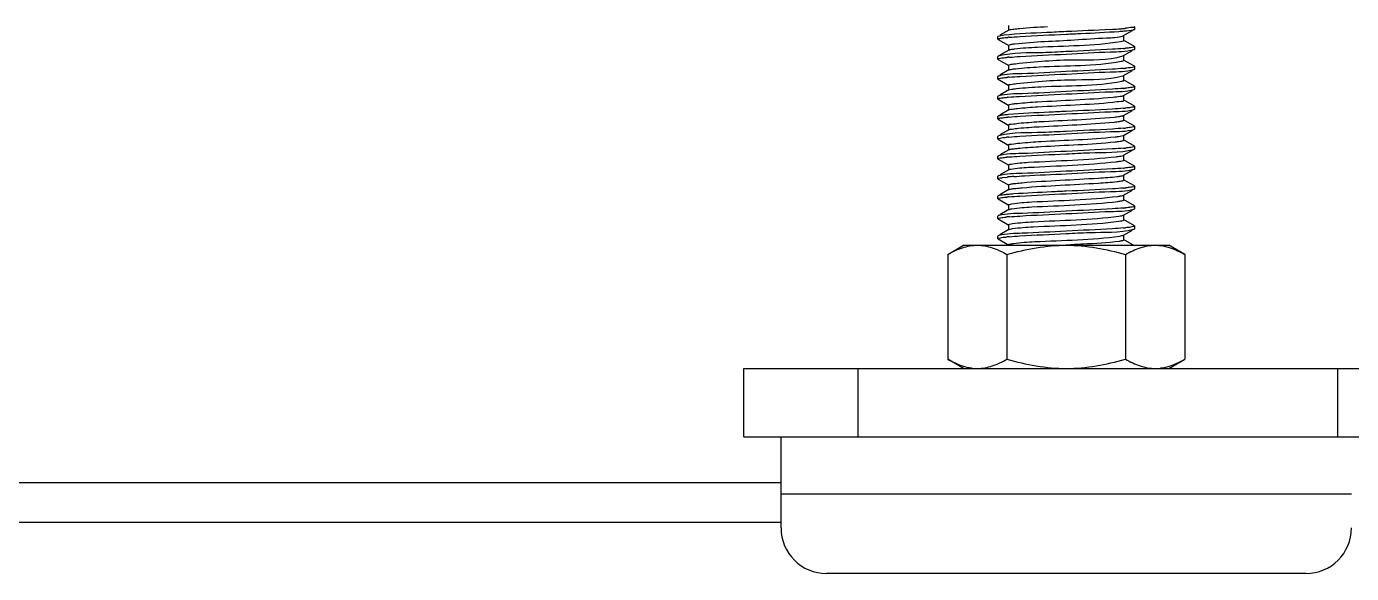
# Model space of a CAD drawing. Extents: x 1247970 to 1725648, y 860327 to 1277876.
# Drawn here: x 1322057 to 1322648, y 1200906 to 1201150 of the extents above; entities that cross this region are included whole.
import ezdxf

# ---------------------------------------------------------------- set-up
doc = ezdxf.new("R2010")
doc.units = 0
doc.header["$LTSCALE"] = 1000
doc.header["$MEASUREMENT"] = 0
doc.layers.get('0').update_dxf_attribs({"color": 254})
doc.layers.add('TK', color=4, linetype='Continuous')

# ---------------------------------------------------------------- blocks, each defined once
blk = doc.blocks.new('A$C7BF01818')
at = {"linetype": 'Continuous'}
for p, q in [((1826.39, 7655.95), (1826.3, 7655.83)), ((1826.3, 7654.72), (1826.3, 7655.84)), ((1829.03, 7656.44), (1826.39, 7655.95)), ((1831.25, 7658.76), (1827.26, 7656.45)), ((1831.13, 7660.87), (1831.13, 7658.63)), ((1831.25, 7658.76), (1831.4, 7658.83)), ((1882.18, 7656.18), (1882.42, 7656.28)), ((1882.42, 7656.28), (1886.34, 7658.53)), ((1882.54, 7654.17), (1882.54, 7656.41)), ((1887.28, 7659.06), (1887.38, 7659.18)), ((1887.38, 7659.18), (1887.38, 7660.29)), ((1826.4, 7654.61), (1826.3, 7654.72)), ((1826.4, 7654.61), (1831.25, 7651.82)), ((1831.25, 7649.85), (1827.26, 7647.54)), ((1831.13, 7651.96), (1831.13, 7649.72)), ((1882.42, 7647.37), (1886.34, 7649.62)), ((1887.28, 7651.49), (1882.43, 7654.31)), ((1887.28, 7651.49), (1887.38, 7651.38)), ((1887.28, 7650.15), (1887.38, 7650.27)), ((1887.38, 7650.27), (1887.38, 7651.38)), ((1826.39, 7647.04), (1826.3, 7646.93)), ((1826.3, 7645.82), (1826.3, 7646.93)), ((1826.4, 7645.7), (1826.3, 7645.82)), ((1826.4, 7645.7), (1831.25, 7642.91)), ((1882.12, 7647.25), (1882.42, 7647.37)), ((1887.28, 7642.59), (1882.43, 7645.4)), ((1882.54, 7645.27), (1882.54, 7647.5)), ((1826.39, 7638.13), (1826.3, 7638.02)), ((1826.3, 7636.91), (1826.3, 7638.02)), ((1826.72, 7638.25), (1826.39, 7638.13)), ((1831.25, 7640.95), (1827.26, 7638.63)), ((1831.13, 7643.05), (1831.13, 7640.81)), ((1882.42, 7638.46), (1886.34, 7640.71)), ((1882.54, 7636.36), (1882.54, 7638.6)), ((1887.28, 7642.59), (1887.38, 7642.47)), ((1887.28, 7641.25), (1887.38, 7641.36)), ((1887.38, 7641.36), (1887.38, 7642.47)), ((1826.4, 7636.79), (1826.3, 7636.91)), ((1826.4, 7636.79), (1831.25, 7634.01)), ((1831.25, 7632.04), (1827.26, 7629.72)), ((1831.13, 7634.14), (1831.13, 7631.9)), ((1882.42, 7629.55), (1886.34, 7631.8)), ((1887.28, 7633.68), (1882.43, 7636.49)), ((1887.28, 7633.68), (1887.38, 7633.57)), ((1887.28, 7632.34), (1887.38, 7632.45)), ((1887.38, 7632.45), (1887.38, 7633.57)), ((1826.39, 7629.22), (1826.3, 7629.11)), ((1826.3, 7628), (1826.3, 7629.11)), ((1826.33, 7627.93), (1826.3, 7628)), ((1826.4, 7627.88), (1826.33, 7627.93)), ((1826.4, 7627.88), (1831.25, 7625.1)), ((1887.28, 7624.77), (1882.43, 7627.58)), ((1882.54, 7627.45), (1882.54, 7629.69)), ((1826.39, 7620.32), (1826.3, 7620.2)), ((1826.3, 7619.09), (1826.3, 7620.2)), ((1831.25, 7623.13), (1827.26, 7620.82)), ((1831.13, 7625.23), (1831.13, 7622.99)), ((1831.25, 7623.13), (1831.51, 7623.24)), ((1882.42, 7620.64), (1886.34, 7622.89)), ((1882.54, 7618.54), (1882.54, 7620.78)), ((1887.28, 7624.77), (1887.38, 7624.66)), ((1887.28, 7623.43), (1887.38, 7623.55)), ((1887.38, 7623.55), (1887.38, 7624.66)), ((1826.4, 7618.98), (1826.3, 7619.09)), ((1826.4, 7618.98), (1831.25, 7616.19)), ((1831.25, 7614.22), (1827.26, 7611.91)), ((1831.13, 7616.33), (1831.13, 7614.09)), ((1882.42, 7611.74), (1886.34, 7613.99)), ((1887.28, 7615.86), (1882.43, 7618.68)), ((1886.99, 7614.41), (1887.28, 7614.52)), ((1887.28, 7615.86), (1887.38, 7615.75)), ((1887.28, 7614.52), (1887.38, 7614.64)), ((1887.38, 7614.64), (1887.38, 7615.75)), ((1826.39, 7611.41), (1826.3, 7611.3)), ((1826.3, 7610.18), (1826.3, 7611.29)), ((1826.4, 7610.07), (1826.3, 7610.18)), ((1826.4, 7610.07), (1831.25, 7607.28)), ((1882.18, 7611.63), (1882.42, 7611.74)), ((1887.28, 7606.95), (1882.43, 7609.77)), ((1882.54, 7609.63), (1882.54, 7611.87)), ((1826.39, 7602.5), (1826.3, 7602.39)), ((1826.3, 7601.28), (1826.3, 7602.39)), ((1826.68, 7602.61), (1826.39, 7602.5)), ((1831.25, 7605.31), (1827.26, 7603)), ((1831.13, 7607.42), (1831.13, 7605.18)), ((1882.33, 7602.78), (1882.42, 7602.83)), ((1882.42, 7602.83), (1886.34, 7605.08)), ((1882.54, 7600.72), (1882.54, 7602.96)), ((1887.28, 7606.95), (1887.38, 7606.84)), ((1887.28, 7605.61), (1887.38, 7605.73)), ((1887.38, 7605.73), (1887.38, 7606.84)), ((1826.4, 7601.16), (1826.3, 7601.28)), ((1826.4, 7601.16), (1831.25, 7598.37)), ((1831.25, 7596.41), (1827.26, 7594.09)), ((1831.13, 7598.51), (1831.13, 7596.27)), ((1882.42, 7593.92), (1886.34, 7596.17)), ((1887.28, 7598.05), (1882.43, 7600.86)), ((1886.95, 7596.58), (1887.28, 7596.71)), ((1887.28, 7598.05), (1887.38, 7597.93)), ((1887.28, 7596.71), (1887.38, 7596.82)), ((1887.38, 7596.82), (1887.38, 7597.93)), ((1826.39, 7593.59), (1826.3, 7593.48)), ((1826.3, 7592.37), (1826.3, 7593.48)), ((1826.4, 7592.25), (1826.3, 7592.37)), ((1826.4, 7592.25), (1831.25, 7589.47)), ((1828.43, 7592.9), (1830.47, 7593.12)), ((1882.32, 7593.87), (1882.42, 7593.92)), ((1887.28, 7589.14), (1882.43, 7591.95)), ((1882.54, 7591.82), (1882.54, 7594.06)), ((1826.39, 7584.68), (1826.3, 7584.57)), ((1826.3, 7583.46), (1826.3, 7584.57)), ((1831.25, 7587.5), (1827.26, 7585.18)), ((1831.13, 7589.6), (1831.13, 7587.36)), ((1882.3, 7584.95), (1882.42, 7585.01)), ((1882.42, 7585.01), (1886.34, 7587.26)), ((1882.54, 7582.91), (1882.54, 7585.15)), ((1887.28, 7589.14), (1887.38, 7589.02)), ((1887.28, 7587.8), (1887.38, 7587.91)), ((1887.38, 7587.91), (1887.38, 7589.02)), ((1826.4, 7583.34), (1826.3, 7583.46)), ((1826.4, 7583.34), (1831.25, 7580.56)), ((1831.25, 7578.59), (1827.26, 7576.28)), ((1831.13, 7580.69), (1831.13, 7578.45)), ((1882.42, 7576.1), (1886.34, 7578.35)), ((1887.28, 7580.23), (1882.43, 7583.04)), ((1886.96, 7578.77), (1887.28, 7578.89)), ((1887.28, 7580.23), (1887.38, 7580.12)), ((1887.28, 7578.89), (1887.38, 7579.01)), ((1887.38, 7579.01), (1887.38, 7580.12)), ((1826.39, 7575.78), (1826.3, 7575.66)), ((1826.3, 7574.55), (1826.3, 7575.66)), ((1826.4, 7574.44), (1826.3, 7574.55)), ((1826.4, 7574.44), (1831.25, 7571.65)), ((1880.29, 7573.4), (1881.09, 7573.52)), ((1882.27, 7576.03), (1882.42, 7576.1)), ((1887.28, 7571.32), (1882.43, 7574.14)), ((1882.54, 7574), (1882.54, 7576.24)), ((1826.39, 7566.87), (1826.3, 7566.75)), ((1826.3, 7565.64), (1826.3, 7566.75)), ((1831.25, 7569.68), (1827.26, 7567.37)), ((1831.13, 7571.79), (1831.13, 7569.55)), ((1882.24, 7567.12), (1882.42, 7567.2)), ((1882.42, 7567.2), (1886.34, 7569.45)), ((1882.54, 7565.09), (1882.54, 7567.33)), ((1887.28, 7571.32), (1887.38, 7571.21)), ((1887.28, 7569.98), (1887.38, 7570.1)), ((1887.38, 7570.1), (1887.38, 7571.21)), ((1803.95, 7558.56), (1811.03, 7562.65)), ((1811.03, 7562.65), (1902.64, 7562.65)), ((1826.4, 7565.53), (1826.3, 7565.64)), ((1826.4, 7565.53), (1831.25, 7562.74)), ((1852.94, 7562.65), (1856.83, 7562.86)), ((1887.28, 7562.41), (1882.43, 7565.23)), ((1909.73, 7558.56), (1902.64, 7562.65)), ((1803.95, 7558.56), (1803.95, 7511.76)), ((1830.39, 7558.56), (1830.39, 7511.76)), ((1883.28, 7558.56), (1883.28, 7511.76)), ((1909.73, 7558.56), (1909.73, 7511.76)), ((1713.04, 7507.67), (2000.64, 7507.67)), ((1713.04, 7477.13), (1713.04, 7507.67)), ((1763.94, 7477.13), (1763.94, 7507.67)), ((1811.03, 7507.67), (1803.95, 7511.76)), ((1902.64, 7507.67), (1909.73, 7511.76)), ((1977.94, 7477.13), (1977.94, 7507.67)), ((1713.04, 7477.13), (2000.64, 7477.13)), ((1729.58, 7436.41), (1729.58, 7477.13)), ((-2139.08, 7456.77), (1729.58, 7456.77)), ((1729.58, 7451.68), (1984.1, 7451.68)), ((-2139.08, 7438.95), (1729.58, 7438.95)), ((1963.73, 7416.05), (1749.94, 7416.05))]:
    blk.add_line(p, q, dxfattribs=at)
for centre, radius, start, end in [((1841.5, 7534.86), 121.12, 94.82035, 95.07021), ((1856.65, 7989.34), 330.89, 273.43946, 274.07788), ((1867.56, 7836.01), 177.16, 274.08473, 274.79818), ((1872.99, 7770.7), 111.63, 274.82275, 275.30534), ((1872.26, 7770.25), 120.12, 274.83026, 275.08652), ((1873.85, 7752.31), 102.11, 275.08788, 275.30596), ((1839.69, 7546.31), 100.68, 95.09382, 95.34433), ((1841.38, 7527.34), 119.73, 94.83411, 95.09317), ((1839.78, 7536.44), 101.64, 95.08913, 95.31997), ((1841.42, 7518.01), 120.15, 94.82912, 95.08799), ((1872.25, 7761.46), 120.24, 274.82913, 275.08412), ((1873.81, 7743.89), 102.6, 275.08569, 275.2929), ((1872.26, 7752.47), 120.16, 274.8299, 275.08582), ((1873.84, 7734.64), 102.26, 275.08725, 275.30206), ((1840.58, 7518.65), 110.56, 94.9734, 95.16434), ((1841.53, 7498.91), 121.43, 94.81709, 95.06507), ((1872.26, 7743.54), 120.13, 274.82993, 275.08652), ((1873.85, 7725.58), 102.1, 275.08789, 275.3062), ((1872.28, 7734.35), 119.85, 274.83252, 275.0919), ((1873.95, 7715.59), 101.01, 275.09276, 275.3353), ((1839.35, 7514.46), 96.88, 95.11047, 95.45088), ((1841.29, 7492.72), 118.71, 94.8439, 95.11225), ((1839.74, 7501.24), 101.22, 95.09115, 95.33066), ((1841.4, 7482.56), 119.96, 94.83134, 95.09023), ((1872.38, 7724.36), 118.77, 274.84323, 275.11076), ((1874.29, 7702.99), 97.31, 275.10936, 275.4376), ((1872.15, 7718.03), 121.35, 274.81791, 275.06622), ((1840.66, 7482.28), 111.31, 94.92925, 95.25031), ((1845.55, 7424.26), 169.53, 94.09019, 94.89071), ((1839.83, 7482.4), 102.23, 95.08664, 95.30342), ((1841.42, 7464.51), 120.2, 94.82944, 95.08526), ((1872.3, 7707.36), 119.58, 274.83497, 275.09684), ((1874.04, 7687.87), 100.02, 275.09718, 275.36246), ((1872.27, 7698.84), 119.98, 274.83087, 275.09063), ((1873.93, 7680.19), 101.25, 275.09162, 275.3298), ((1839.86, 7473.2), 102.54, 95.08526, 95.29537), ((1841.43, 7455.52), 120.28, 94.82871, 95.08375), ((1839.82, 7464.79), 102.03, 95.08753, 95.30874), ((1841.42, 7446.74), 120.15, 94.82996, 95.08624), ((1872.29, 7689.75), 119.79, 274.83345, 275.09172), ((1873.94, 7671.14), 101.11, 275.09263, 275.33195), ((1817.23, 7528.25), 20.58, 262.59836, 263.36614), ((1896.45, 7528.25), 20.58, 276.63385, 277.40314), ((1749.94, 7436.41), 20.36, 180, 270), ((1963.73, 7436.41), 20.36, 270, 0)]:
    blk.add_arc(centre, radius, start, end, dxfattribs=at)
for points, knots in [([(1826.83, 7654.99), (1827.33, 7655.11), (1828.65, 7655.3), (1829.98, 7655.43), (1830.8, 7655.5)], [0, 0, 0, 0, 0.384489, 1, 1, 1, 1]), ([(1856.84, 7658.06), (1853.96, 7657.93), (1844.69, 7657.47), (1835.4, 7657.15), (1829.03, 7656.44)], [0, 0, 0, 0, 0.309813, 1, 1, 1, 1]), ([(1831.33, 7655.55), (1832.95, 7655.69), (1841.45, 7656.26), (1849.96, 7656.63), (1856.84, 7656.95)], [0, 0, 0, 0, 0.191626, 1, 1, 1, 1]), ([(1831.4, 7658.83), (1831.65, 7658.93), (1832.33, 7659.07), (1833.01, 7659.18), (1833.43, 7659.23)], [0, 0, 0, 0, 0.385481, 1, 1, 1, 1]), ([(1833.43, 7659.23), (1834.3, 7659.35), (1839.3, 7659.86), (1844.31, 7660.14), (1848.44, 7660.38)], [0, 0, 0, 0, 0.17504, 1, 1, 1, 1]), ([(1833.81, 7652.61), (1842.68, 7653.71), (1856.46, 7653.9), (1872.47, 7655.33), (1879.84, 7655.4), (1882.18, 7656.18)], [0, 0, 0, 0, 0.553186, 0.847167, 1, 1, 1, 1]), ([(1856.84, 7656.95), (1859.04, 7657.05), (1866.85, 7657.42), (1874.66, 7657.79), (1880.26, 7658.19)], [0, 0, 0, 0, 0.282279, 1, 1, 1, 1]), ([(1880.26, 7658.19), (1881.04, 7658.25), (1883.26, 7658.44), (1885.52, 7658.56), (1886.91, 7658.93)], [0, 0, 0, 0, 0.352367, 1, 1, 1, 1]), ([(1887.38, 7660.29), (1887.38, 7659.92), (1885.27, 7659.96), (1884.33, 7659.64), (1883.31, 7659.55)], [0, 0, 0, 0, 0.264344, 1, 1, 1, 1]), ([(1886.91, 7658.93), (1886.99, 7658.95), (1887.11, 7658.99), (1887.23, 7659.04), (1887.28, 7659.06)], [0, 0, 0, 0, 0.580528, 1, 1, 1, 1]), ([(1826.3, 7654.72), (1826.3, 7654.79), (1826.52, 7654.91), (1826.69, 7654.96), (1826.83, 7654.99)], [0, 0, 0, 0, 0.309807, 1, 1, 1, 1]), ([(1856.84, 7649.15), (1853.39, 7648.99), (1843.41, 7648.32), (1833.2, 7648.78), (1826.83, 7647.19)], [0, 0, 0, 0, 0.344709, 1, 1, 1, 1]), ([(1831.13, 7651.96), (1831.13, 7651.98), (1831.15, 7652.02), (1831.18, 7652.04), (1831.19, 7652.06)], [0, 0, 0, 0, 0.432281, 1, 1, 1, 1]), ([(1831.19, 7652.06), (1831.42, 7652.24), (1832.36, 7652.38), (1833.21, 7652.54), (1833.81, 7652.61)], [0, 0, 0, 0, 0.328815, 1, 1, 1, 1]), ([(1831.25, 7649.85), (1831.51, 7650.01), (1832.39, 7650.16), (1833.24, 7650.3), (1833.81, 7650.37)], [0, 0, 0, 0, 0.347063, 1, 1, 1, 1]), ([(1833.81, 7650.37), (1837.18, 7650.79), (1852.94, 7651.89), (1868.85, 7651.66), (1881.09, 7653.69)], [0, 0, 0, 0, 0.214922, 1, 1, 1, 1]), ([(1882.37, 7650.56), (1880.75, 7650.42), (1872.24, 7649.84), (1863.72, 7649.47), (1856.84, 7649.15)], [0, 0, 0, 0, 0.191439, 1, 1, 1, 1]), ([(1856.84, 7648.04), (1863.38, 7648.35), (1873.34, 7649.13), (1883.53, 7649.12), (1886.91, 7650.02)], [0, 0, 0, 0, 0.651856, 1, 1, 1, 1]), ([(1881.09, 7653.69), (1881.45, 7653.75), (1881.85, 7653.85), (1882.54, 7654.03), (1882.54, 7654.17)], [0, 0, 0, 0, 0.717261, 1, 1, 1, 1]), ([(1886.91, 7651.13), (1886.46, 7651.01), (1885.25, 7650.84), (1884.04, 7650.71), (1883.3, 7650.64)], [0, 0, 0, 0, 0.382555, 1, 1, 1, 1]), ([(1887.38, 7651.38), (1887.38, 7651.32), (1887.19, 7651.21), (1887.03, 7651.17), (1886.91, 7651.13)], [0, 0, 0, 0, 0.314868, 1, 1, 1, 1]), ([(1886.91, 7650.02), (1886.99, 7650.04), (1887.11, 7650.08), (1887.23, 7650.13), (1887.28, 7650.15)], [0, 0, 0, 0, 0.580708, 1, 1, 1, 1]), ([(1826.3, 7645.82), (1826.3, 7645.87), (1826.46, 7645.98), (1826.61, 7646.02), (1826.72, 7646.05)], [0, 0, 0, 0, 0.318815, 1, 1, 1, 1]), ([(1826.83, 7647.19), (1826.74, 7647.17), (1826.59, 7647.13), (1826.45, 7647.07), (1826.39, 7647.04)], [0, 0, 0, 0, 0.588601, 1, 1, 1, 1]), ([(1826.72, 7646.05), (1827.16, 7646.18), (1828.36, 7646.35), (1829.57, 7646.48), (1830.32, 7646.55)], [0, 0, 0, 0, 0.378727, 1, 1, 1, 1]), ([(1831.27, 7643.2), (1831.58, 7643.36), (1832.58, 7643.53), (1833.56, 7643.68), (1834.21, 7643.75)], [0, 0, 0, 0, 0.347604, 1, 1, 1, 1]), ([(1831.29, 7646.64), (1832.92, 7646.78), (1841.43, 7647.35), (1849.95, 7647.72), (1856.84, 7648.04)], [0, 0, 0, 0, 0.19137, 1, 1, 1, 1]), ([(1834.21, 7643.75), (1843.05, 7644.78), (1858.91, 7646), (1875.32, 7645.16), (1882.12, 7647.25)], [0, 0, 0, 0, 0.555686, 1, 1, 1, 1]), ([(1834.21, 7641.51), (1837.7, 7641.92), (1853.42, 7643.04), (1869.33, 7642.62), (1881.37, 7644.83)], [0, 0, 0, 0, 0.223152, 1, 1, 1, 1]), ([(1881.37, 7644.83), (1881.66, 7644.89), (1882, 7644.97), (1882.54, 7645.14), (1882.54, 7645.27)], [0, 0, 0, 0, 0.711867, 1, 1, 1, 1]), ([(1856.84, 7640.25), (1850.26, 7639.94), (1840.29, 7639.12), (1830.06, 7639.2), (1826.72, 7638.25)], [0, 0, 0, 0, 0.654307, 1, 1, 1, 1]), ([(1826.77, 7637.16), (1827.22, 7637.28), (1828.42, 7637.45), (1829.62, 7637.58), (1830.36, 7637.65)], [0, 0, 0, 0, 0.38385, 1, 1, 1, 1]), ([(1831.13, 7643.05), (1831.13, 7643.08), (1831.17, 7643.14), (1831.23, 7643.18), (1831.27, 7643.2)], [0, 0, 0, 0, 0.389869, 1, 1, 1, 1]), ([(1831.25, 7640.95), (1831.55, 7641.12), (1832.57, 7641.28), (1833.55, 7641.44), (1834.21, 7641.51)], [0, 0, 0, 0, 0.342116, 1, 1, 1, 1]), ([(1831.3, 7637.73), (1832.93, 7637.87), (1841.44, 7638.45), (1849.95, 7638.82), (1856.84, 7639.13)], [0, 0, 0, 0, 0.191416, 1, 1, 1, 1]), ([(1834.64, 7634.89), (1843.41, 7635.85), (1859.13, 7637.02), (1875.29, 7636.42), (1882.04, 7638.32)], [0, 0, 0, 0, 0.557186, 1, 1, 1, 1]), ([(1882.37, 7641.65), (1880.74, 7641.51), (1872.24, 7640.93), (1863.72, 7640.57), (1856.84, 7640.25)], [0, 0, 0, 0, 0.191468, 1, 1, 1, 1]), ([(1856.84, 7639.13), (1863.38, 7639.44), (1873.34, 7640.22), (1883.53, 7640.21), (1886.91, 7641.11)], [0, 0, 0, 0, 0.651849, 1, 1, 1, 1]), ([(1882.04, 7638.32), (1882.12, 7638.34), (1882.25, 7638.38), (1882.37, 7638.43), (1882.42, 7638.46)], [0, 0, 0, 0, 0.574903, 1, 1, 1, 1]), ([(1886.91, 7642.23), (1886.46, 7642.1), (1885.24, 7641.93), (1884.03, 7641.8), (1883.27, 7641.73)], [0, 0, 0, 0, 0.382475, 1, 1, 1, 1]), ([(1887.38, 7642.47), (1887.38, 7642.42), (1887.19, 7642.3), (1887.03, 7642.26), (1886.91, 7642.23)], [0, 0, 0, 0, 0.314659, 1, 1, 1, 1]), ([(1886.91, 7641.11), (1886.99, 7641.13), (1887.11, 7641.17), (1887.23, 7641.22), (1887.28, 7641.25)], [0, 0, 0, 0, 0.580748, 1, 1, 1, 1]), ([(1826.3, 7636.91), (1826.3, 7636.97), (1826.49, 7637.09), (1826.65, 7637.13), (1826.77, 7637.16)], [0, 0, 0, 0, 0.313865, 1, 1, 1, 1]), ([(1831.13, 7634.14), (1831.13, 7634.46), (1832.92, 7634.54), (1833.76, 7634.8), (1834.64, 7634.89)], [0, 0, 0, 0, 0.268169, 1, 1, 1, 1]), ([(1831.25, 7632.04), (1831.58, 7632.23), (1832.76, 7632.4), (1833.88, 7632.57), (1834.64, 7632.65)], [0, 0, 0, 0, 0.337737, 1, 1, 1, 1]), ([(1834.64, 7632.65), (1838.25, 7633.05), (1853.89, 7634.2), (1869.8, 7633.53), (1881.61, 7635.97)], [0, 0, 0, 0, 0.231437, 1, 1, 1, 1]), ([(1882.37, 7632.74), (1880.75, 7632.6), (1872.24, 7632.03), (1863.72, 7631.66), (1856.84, 7631.34)], [0, 0, 0, 0, 0.191447, 1, 1, 1, 1]), ([(1856.84, 7630.23), (1863.38, 7630.53), (1873.34, 7631.32), (1883.54, 7631.3), (1886.92, 7632.21)], [0, 0, 0, 0, 0.652034, 1, 1, 1, 1]), ([(1881.61, 7635.97), (1881.85, 7636.02), (1882.13, 7636.09), (1882.54, 7636.26), (1882.54, 7636.36)], [0, 0, 0, 0, 0.704776, 1, 1, 1, 1]), ([(1886.91, 7633.32), (1886.46, 7633.2), (1885.25, 7633.02), (1884.04, 7632.89), (1883.29, 7632.82)], [0, 0, 0, 0, 0.382674, 1, 1, 1, 1]), ([(1887.38, 7633.57), (1887.38, 7633.51), (1887.19, 7633.39), (1887.03, 7633.35), (1886.91, 7633.32)], [0, 0, 0, 0, 0.314665, 1, 1, 1, 1]), ([(1886.92, 7632.21), (1886.99, 7632.23), (1887.11, 7632.26), (1887.23, 7632.31), (1887.28, 7632.34)], [0, 0, 0, 0, 0.580356, 1, 1, 1, 1]), ([(1826.3, 7628), (1826.3, 7628.1), (1826.76, 7628.25), (1827.04, 7628.32), (1827.3, 7628.36)], [0, 0, 0, 0, 0.286811, 1, 1, 1, 1]), ([(1826.77, 7629.36), (1826.7, 7629.34), (1826.57, 7629.3), (1826.44, 7629.25), (1826.39, 7629.22)], [0, 0, 0, 0, 0.582591, 1, 1, 1, 1]), ([(1856.84, 7631.34), (1850.3, 7631.03), (1840.34, 7630.25), (1830.16, 7630.26), (1826.77, 7629.36)], [0, 0, 0, 0, 0.651467, 1, 1, 1, 1]), ([(1827.3, 7628.36), (1827.76, 7628.45), (1828.87, 7628.59), (1829.98, 7628.71), (1830.63, 7628.76)], [0, 0, 0, 0, 0.417995, 1, 1, 1, 1]), ([(1831, 7628.8), (1832.62, 7628.94), (1841.23, 7629.53), (1849.85, 7629.9), (1856.84, 7630.23)], [0, 0, 0, 0, 0.188994, 1, 1, 1, 1]), ([(1831.51, 7625.48), (1831.94, 7625.62), (1833.15, 7625.81), (1834.34, 7625.95), (1835.09, 7626.03)], [0, 0, 0, 0, 0.377678, 1, 1, 1, 1]), ([(1835.09, 7626.03), (1838.07, 7626.34), (1852.27, 7627.31), (1866.49, 7627.75), (1877.66, 7628.8)], [0, 0, 0, 0, 0.210911, 1, 1, 1, 1]), ([(1835.09, 7623.79), (1838.07, 7624.1), (1852.27, 7625.07), (1866.49, 7625.51), (1877.66, 7626.56)], [0, 0, 0, 0, 0.210911, 1, 1, 1, 1]), ([(1877.66, 7628.8), (1878.74, 7628.9), (1880.3, 7629.13), (1881.97, 7629.29), (1882.42, 7629.55)], [0, 0, 0, 0, 0.671543, 1, 1, 1, 1]), ([(1877.66, 7626.56), (1878.88, 7626.68), (1880.01, 7627.06), (1882.54, 7627.01), (1882.54, 7627.45)], [0, 0, 0, 0, 0.733838, 1, 1, 1, 1]), ([(1827.3, 7620.57), (1827.11, 7620.53), (1826.8, 7620.47), (1826.5, 7620.38), (1826.39, 7620.32)], [0, 0, 0, 0, 0.620294, 1, 1, 1, 1]), ([(1826.83, 7619.36), (1827.32, 7619.48), (1828.66, 7619.66), (1829.99, 7619.8), (1830.81, 7619.87)], [0, 0, 0, 0, 0.38416, 1, 1, 1, 1]), ([(1831, 7621), (1830.27, 7620.94), (1829.04, 7620.82), (1827.8, 7620.66), (1827.3, 7620.57)], [0, 0, 0, 0, 0.585934, 1, 1, 1, 1]), ([(1856.84, 7622.43), (1854.3, 7622.31), (1845.68, 7621.9), (1837.06, 7621.53), (1831, 7621)], [0, 0, 0, 0, 0.294566, 1, 1, 1, 1]), ([(1831.13, 7625.23), (1831.13, 7625.29), (1831.27, 7625.4), (1831.41, 7625.45), (1831.51, 7625.48)], [0, 0, 0, 0, 0.332499, 1, 1, 1, 1]), ([(1831.33, 7619.92), (1832.96, 7620.05), (1841.46, 7620.63), (1849.96, 7621), (1856.84, 7621.32)], [0, 0, 0, 0, 0.191684, 1, 1, 1, 1]), ([(1831.51, 7623.24), (1831.94, 7623.38), (1833.15, 7623.57), (1834.34, 7623.71), (1835.09, 7623.79)], [0, 0, 0, 0, 0.377678, 1, 1, 1, 1]), ([(1835.57, 7617.17), (1838.65, 7617.47), (1852.85, 7618.43), (1867.09, 7618.85), (1878.17, 7619.94)], [0, 0, 0, 0, 0.217496, 1, 1, 1, 1]), ([(1882.37, 7623.83), (1880.75, 7623.7), (1872.24, 7623.12), (1863.72, 7622.75), (1856.84, 7622.43)], [0, 0, 0, 0, 0.191438, 1, 1, 1, 1]), ([(1856.84, 7621.32), (1863.4, 7621.62), (1873.36, 7622.42), (1883.57, 7622.38), (1886.93, 7623.3)], [0, 0, 0, 0, 0.652928, 1, 1, 1, 1]), ([(1878.17, 7619.94), (1878.96, 7620.02), (1880.25, 7620.17), (1881.54, 7620.36), (1882.02, 7620.49)], [0, 0, 0, 0, 0.613963, 1, 1, 1, 1]), ([(1882.02, 7620.49), (1882.1, 7620.52), (1882.24, 7620.56), (1882.37, 7620.61), (1882.42, 7620.64)], [0, 0, 0, 0, 0.577447, 1, 1, 1, 1]), ([(1886.92, 7624.41), (1886.47, 7624.29), (1885.26, 7624.12), (1884.05, 7623.98), (1883.3, 7623.92)], [0, 0, 0, 0, 0.382426, 1, 1, 1, 1]), ([(1887.38, 7624.66), (1887.38, 7624.6), (1887.19, 7624.48), (1887.03, 7624.44), (1886.92, 7624.41)], [0, 0, 0, 0, 0.315009, 1, 1, 1, 1]), ([(1886.93, 7623.3), (1887, 7623.32), (1887.12, 7623.36), (1887.23, 7623.4), (1887.28, 7623.43)], [0, 0, 0, 0, 0.578381, 1, 1, 1, 1]), ([(1826.3, 7619.09), (1826.3, 7619.15), (1826.52, 7619.28), (1826.69, 7619.32), (1826.83, 7619.36)], [0, 0, 0, 0, 0.309919, 1, 1, 1, 1]), ([(1831.13, 7616.33), (1831.13, 7616.73), (1833.43, 7616.72), (1834.47, 7617.06), (1835.57, 7617.17)], [0, 0, 0, 0, 0.26653, 1, 1, 1, 1]), ([(1831.25, 7614.22), (1831.67, 7614.47), (1833.18, 7614.63), (1834.6, 7614.84), (1835.57, 7614.93)], [0, 0, 0, 0, 0.330518, 1, 1, 1, 1]), ([(1835.57, 7614.93), (1838.65, 7615.23), (1852.85, 7616.19), (1867.09, 7616.61), (1878.17, 7617.7)], [0, 0, 0, 0, 0.217496, 1, 1, 1, 1]), ([(1882.38, 7614.93), (1880.75, 7614.79), (1872.24, 7614.21), (1863.72, 7613.84), (1856.84, 7613.52)], [0, 0, 0, 0, 0.191375, 1, 1, 1, 1]), ([(1856.84, 7612.41), (1863.44, 7612.72), (1873.41, 7613.57), (1883.67, 7613.44), (1886.99, 7614.41)], [0, 0, 0, 0, 0.656329, 1, 1, 1, 1]), ([(1878.17, 7617.7), (1878.96, 7617.78), (1880.25, 7617.93), (1881.54, 7618.12), (1882.02, 7618.25)], [0, 0, 0, 0, 0.613963, 1, 1, 1, 1]), ([(1882.02, 7618.25), (1882.16, 7618.29), (1882.33, 7618.34), (1882.54, 7618.48), (1882.54, 7618.54)], [0, 0, 0, 0, 0.68229, 1, 1, 1, 1]), ([(1886.93, 7615.51), (1886.49, 7615.38), (1885.29, 7615.21), (1884.09, 7615.08), (1883.34, 7615.01)], [0, 0, 0, 0, 0.381282, 1, 1, 1, 1]), ([(1887.38, 7615.75), (1887.38, 7615.69), (1887.2, 7615.58), (1887.05, 7615.54), (1886.93, 7615.51)], [0, 0, 0, 0, 0.31663, 1, 1, 1, 1]), ([(1826.3, 7610.18), (1826.3, 7610.23), (1826.45, 7610.34), (1826.58, 7610.38), (1826.68, 7610.41)], [0, 0, 0, 0, 0.323366, 1, 1, 1, 1]), ([(1826.83, 7611.56), (1826.74, 7611.54), (1826.59, 7611.5), (1826.45, 7611.44), (1826.39, 7611.41)], [0, 0, 0, 0, 0.588331, 1, 1, 1, 1]), ([(1826.68, 7610.41), (1827.1, 7610.53), (1828.26, 7610.7), (1829.42, 7610.83), (1830.14, 7610.9)], [0, 0, 0, 0, 0.376569, 1, 1, 1, 1]), ([(1856.84, 7613.52), (1853.38, 7613.36), (1843.41, 7612.68), (1833.2, 7613.16), (1826.83, 7611.56)], [0, 0, 0, 0, 0.344795, 1, 1, 1, 1]), ([(1831.13, 7607.42), (1831.13, 7607.87), (1833.7, 7607.8), (1834.85, 7608.2), (1836.08, 7608.31)], [0, 0, 0, 0, 0.266125, 1, 1, 1, 1]), ([(1831.27, 7611), (1832.9, 7611.14), (1841.41, 7611.72), (1849.94, 7612.09), (1856.84, 7612.41)], [0, 0, 0, 0, 0.191159, 1, 1, 1, 1]), ([(1836.08, 7608.31), (1839.25, 7608.61), (1853.44, 7609.55), (1867.67, 7609.94), (1878.64, 7611.08)], [0, 0, 0, 0, 0.224116, 1, 1, 1, 1]), ([(1836.08, 7606.07), (1839.25, 7606.37), (1853.44, 7607.31), (1867.67, 7607.7), (1878.64, 7608.84)], [0, 0, 0, 0, 0.224116, 1, 1, 1, 1]), ([(1878.64, 7611.08), (1879.39, 7611.16), (1880.57, 7611.3), (1881.76, 7611.49), (1882.18, 7611.63)], [0, 0, 0, 0, 0.625291, 1, 1, 1, 1]), ([(1878.64, 7608.84), (1879.39, 7608.92), (1880.57, 7609.06), (1881.76, 7609.25), (1882.18, 7609.4)], [0, 0, 0, 0, 0.625291, 1, 1, 1, 1]), ([(1882.18, 7609.4), (1882.28, 7609.43), (1882.41, 7609.47), (1882.54, 7609.58), (1882.54, 7609.63)], [0, 0, 0, 0, 0.664344, 1, 1, 1, 1]), ([(1856.84, 7604.61), (1850.23, 7604.31), (1840.26, 7603.45), (1830, 7603.59), (1826.68, 7602.61)], [0, 0, 0, 0, 0.65642, 1, 1, 1, 1]), ([(1826.75, 7601.52), (1827.19, 7601.64), (1828.39, 7601.81), (1829.59, 7601.94), (1830.34, 7602.01)], [0, 0, 0, 0, 0.381528, 1, 1, 1, 1]), ([(1831.25, 7605.31), (1831.33, 7605.36), (1831.53, 7605.43), (1831.74, 7605.49), (1831.87, 7605.52)], [0, 0, 0, 0, 0.403649, 1, 1, 1, 1]), ([(1831.3, 7602.1), (1832.93, 7602.24), (1841.43, 7602.81), (1849.95, 7603.18), (1856.84, 7603.5)], [0, 0, 0, 0, 0.191397, 1, 1, 1, 1]), ([(1831.87, 7605.52), (1832.42, 7605.65), (1833.82, 7605.84), (1835.23, 7605.99), (1836.08, 7606.07)], [0, 0, 0, 0, 0.396903, 1, 1, 1, 1]), ([(1832.09, 7598.9), (1834.71, 7599.43), (1850.46, 7600.34), (1866.14, 7600.79), (1879.09, 7602.22)], [0, 0, 0, 0, 0.170148, 1, 1, 1, 1]), ([(1882.4, 7606.02), (1880.78, 7605.88), (1872.26, 7605.3), (1863.73, 7604.93), (1856.84, 7604.61)], [0, 0, 0, 0, 0.191171, 1, 1, 1, 1]), ([(1856.84, 7603.5), (1860.29, 7603.66), (1870.27, 7604.34), (1880.48, 7603.87), (1886.85, 7605.47)], [0, 0, 0, 0, 0.344897, 1, 1, 1, 1]), ([(1879.09, 7602.22), (1879.79, 7602.3), (1880.87, 7602.45), (1881.97, 7602.63), (1882.33, 7602.78)], [0, 0, 0, 0, 0.64166, 1, 1, 1, 1]), ([(1886.99, 7606.62), (1886.57, 7606.49), (1885.4, 7606.32), (1884.24, 7606.19), (1883.51, 7606.12)], [0, 0, 0, 0, 0.376522, 1, 1, 1, 1]), ([(1886.85, 7605.47), (1886.94, 7605.49), (1887.08, 7605.53), (1887.22, 7605.58), (1887.28, 7605.61)], [0, 0, 0, 0, 0.587156, 1, 1, 1, 1]), ([(1887.38, 7606.84), (1887.38, 7606.79), (1887.23, 7606.68), (1887.09, 7606.64), (1886.99, 7606.62)], [0, 0, 0, 0, 0.323063, 1, 1, 1, 1]), ([(1826.3, 7601.28), (1826.3, 7601.33), (1826.48, 7601.45), (1826.63, 7601.49), (1826.75, 7601.52)], [0, 0, 0, 0, 0.316331, 1, 1, 1, 1]), ([(1831.13, 7598.51), (1831.13, 7598.61), (1831.56, 7598.78), (1831.85, 7598.85), (1832.09, 7598.9)], [0, 0, 0, 0, 0.294223, 1, 1, 1, 1]), ([(1831.25, 7596.41), (1831.35, 7596.46), (1831.63, 7596.56), (1831.92, 7596.62), (1832.09, 7596.66)], [0, 0, 0, 0, 0.390527, 1, 1, 1, 1]), ([(1832.09, 7596.66), (1834.71, 7597.19), (1850.46, 7598.1), (1866.14, 7598.55), (1879.09, 7599.98)], [0, 0, 0, 0, 0.170148, 1, 1, 1, 1]), ([(1882.34, 7597.11), (1880.72, 7596.97), (1872.22, 7596.39), (1863.71, 7596.02), (1856.84, 7595.71)], [0, 0, 0, 0, 0.191667, 1, 1, 1, 1]), ([(1856.84, 7594.59), (1863.41, 7594.9), (1873.37, 7595.71), (1883.59, 7595.65), (1886.95, 7596.58)], [0, 0, 0, 0, 0.653684, 1, 1, 1, 1]), ([(1879.09, 7599.98), (1879.79, 7600.06), (1880.86, 7600.2), (1881.95, 7600.38), (1882.31, 7600.54)], [0, 0, 0, 0, 0.63863, 1, 1, 1, 1]), ([(1882.31, 7600.54), (1882.38, 7600.56), (1882.47, 7600.6), (1882.54, 7600.69), (1882.54, 7600.72)], [0, 0, 0, 0, 0.639407, 1, 1, 1, 1]), ([(1886.85, 7597.67), (1886.35, 7597.54), (1885.02, 7597.36), (1883.69, 7597.23), (1882.87, 7597.15)], [0, 0, 0, 0, 0.383897, 1, 1, 1, 1]), ([(1887.38, 7597.93), (1887.38, 7597.87), (1887.16, 7597.75), (1886.99, 7597.7), (1886.85, 7597.67)], [0, 0, 0, 0, 0.310028, 1, 1, 1, 1]), ([(1826.3, 7592.37), (1826.29, 7592.57), (1827.36, 7592.69), (1827.89, 7592.83), (1828.43, 7592.9)], [0, 0, 0, 0, 0.270488, 1, 1, 1, 1]), ([(1826.75, 7593.72), (1826.68, 7593.7), (1826.56, 7593.67), (1826.44, 7593.62), (1826.39, 7593.59)], [0, 0, 0, 0, 0.579633, 1, 1, 1, 1]), ([(1856.84, 7595.71), (1850.28, 7595.4), (1840.32, 7594.6), (1830.11, 7594.64), (1826.75, 7593.72)], [0, 0, 0, 0, 0.652755, 1, 1, 1, 1]), ([(1831.13, 7589.6), (1831.13, 7589.73), (1831.69, 7589.9), (1832.04, 7589.98), (1832.34, 7590.04)], [0, 0, 0, 0, 0.286516, 1, 1, 1, 1]), ([(1832.34, 7590.04), (1833, 7590.16), (1834.6, 7590.36), (1836.21, 7590.51), (1837.16, 7590.59)], [0, 0, 0, 0, 0.413886, 1, 1, 1, 1]), ([(1833.45, 7593.36), (1835.05, 7593.47), (1842.84, 7593.96), (1850.64, 7594.31), (1856.84, 7594.59)], [0, 0, 0, 0, 0.205474, 1, 1, 1, 1]), ([(1837.16, 7590.59), (1848.48, 7591.56), (1862.63, 7592.05), (1876.75, 7593.04), (1879.52, 7593.36)], [0, 0, 0, 0, 0.803247, 1, 1, 1, 1]), ([(1837.16, 7588.35), (1848.48, 7589.32), (1862.63, 7589.81), (1876.75, 7590.8), (1879.52, 7591.12)], [0, 0, 0, 0, 0.803247, 1, 1, 1, 1]), ([(1879.52, 7593.36), (1880.12, 7593.43), (1881.05, 7593.56), (1882, 7593.73), (1882.32, 7593.87)], [0, 0, 0, 0, 0.633863, 1, 1, 1, 1]), ([(1879.52, 7591.12), (1880.16, 7591.2), (1881.12, 7591.35), (1882.12, 7591.51), (1882.42, 7591.68)], [0, 0, 0, 0, 0.654554, 1, 1, 1, 1]), ([(1882.42, 7591.68), (1882.45, 7591.69), (1882.51, 7591.73), (1882.54, 7591.79), (1882.54, 7591.82)], [0, 0, 0, 0, 0.605319, 1, 1, 1, 1]), ([(1828.43, 7585.1), (1827.98, 7585.05), (1827.3, 7584.94), (1826.6, 7584.81), (1826.39, 7584.68)], [0, 0, 0, 0, 0.652465, 1, 1, 1, 1]), ([(1826.76, 7583.71), (1827.21, 7583.83), (1828.42, 7584), (1829.63, 7584.13), (1830.38, 7584.2)], [0, 0, 0, 0, 0.382704, 1, 1, 1, 1]), ([(1833.45, 7585.56), (1832.5, 7585.49), (1830.83, 7585.36), (1829.15, 7585.19), (1828.43, 7585.1)], [0, 0, 0, 0, 0.566324, 1, 1, 1, 1]), ([(1831.25, 7587.5), (1831.37, 7587.57), (1831.74, 7587.68), (1832.11, 7587.76), (1832.34, 7587.8)], [0, 0, 0, 0, 0.378994, 1, 1, 1, 1]), ([(1831.3, 7584.28), (1832.93, 7584.42), (1841.44, 7585), (1849.95, 7585.37), (1856.84, 7585.69)], [0, 0, 0, 0, 0.191458, 1, 1, 1, 1]), ([(1832.34, 7587.8), (1833, 7587.92), (1834.6, 7588.12), (1836.21, 7588.27), (1837.16, 7588.35)], [0, 0, 0, 0, 0.413886, 1, 1, 1, 1]), ([(1832.62, 7581.18), (1835.53, 7581.66), (1851.34, 7582.68), (1867.16, 7582.9), (1879.92, 7584.5)], [0, 0, 0, 0, 0.186619, 1, 1, 1, 1]), ([(1856.84, 7586.8), (1854.64, 7586.7), (1846.84, 7586.33), (1839.04, 7585.96), (1833.45, 7585.56)], [0, 0, 0, 0, 0.282295, 1, 1, 1, 1]), ([(1882.38, 7588.2), (1880.76, 7588.06), (1872.25, 7587.49), (1863.73, 7587.12), (1856.84, 7586.8)], [0, 0, 0, 0, 0.191318, 1, 1, 1, 1]), ([(1856.84, 7585.69), (1863.38, 7585.99), (1873.34, 7586.77), (1883.53, 7586.77), (1886.91, 7587.66)], [0, 0, 0, 0, 0.651804, 1, 1, 1, 1]), ([(1879.92, 7584.5), (1880.42, 7584.56), (1881.22, 7584.68), (1882.02, 7584.84), (1882.3, 7584.95)], [0, 0, 0, 0, 0.624784, 1, 1, 1, 1]), ([(1886.95, 7588.79), (1886.51, 7588.66), (1885.32, 7588.49), (1884.13, 7588.36), (1883.39, 7588.29)], [0, 0, 0, 0, 0.38035, 1, 1, 1, 1]), ([(1886.91, 7587.66), (1886.98, 7587.68), (1887.11, 7587.72), (1887.23, 7587.77), (1887.28, 7587.8)], [0, 0, 0, 0, 0.580989, 1, 1, 1, 1]), ([(1887.38, 7589.02), (1887.38, 7588.97), (1887.2, 7588.86), (1887.06, 7588.82), (1886.95, 7588.79)], [0, 0, 0, 0, 0.31809, 1, 1, 1, 1]), ([(1826.3, 7583.46), (1826.3, 7583.52), (1826.49, 7583.64), (1826.64, 7583.68), (1826.76, 7583.71)], [0, 0, 0, 0, 0.314691, 1, 1, 1, 1]), ([(1831.13, 7580.69), (1831.13, 7580.84), (1831.84, 7581.02), (1832.25, 7581.12), (1832.62, 7581.18)], [0, 0, 0, 0, 0.282158, 1, 1, 1, 1]), ([(1831.25, 7578.59), (1831.4, 7578.68), (1831.87, 7578.8), (1832.33, 7578.89), (1832.62, 7578.94)], [0, 0, 0, 0, 0.370266, 1, 1, 1, 1]), ([(1832.62, 7578.94), (1835.53, 7579.42), (1851.34, 7580.44), (1867.16, 7580.66), (1879.92, 7582.26)], [0, 0, 0, 0, 0.186619, 1, 1, 1, 1]), ([(1882.37, 7579.29), (1880.75, 7579.16), (1872.24, 7578.58), (1863.72, 7578.21), (1856.84, 7577.89)], [0, 0, 0, 0, 0.191383, 1, 1, 1, 1]), ([(1856.84, 7576.78), (1863.42, 7577.08), (1873.38, 7577.9), (1883.61, 7577.83), (1886.96, 7578.77)], [0, 0, 0, 0, 0.654265, 1, 1, 1, 1]), ([(1879.92, 7582.26), (1880.51, 7582.34), (1881.34, 7582.49), (1882.27, 7582.63), (1882.49, 7582.82)], [0, 0, 0, 0, 0.673805, 1, 1, 1, 1]), ([(1882.49, 7582.82), (1882.5, 7582.83), (1882.53, 7582.86), (1882.54, 7582.89), (1882.54, 7582.91)], [0, 0, 0, 0, 0.561944, 1, 1, 1, 1]), ([(1886.91, 7579.87), (1886.46, 7579.75), (1885.27, 7579.58), (1884.07, 7579.45), (1883.34, 7579.38)], [0, 0, 0, 0, 0.383391, 1, 1, 1, 1]), ([(1887.38, 7580.12), (1887.38, 7580.06), (1887.19, 7579.94), (1887.03, 7579.9), (1886.91, 7579.87)], [0, 0, 0, 0, 0.314461, 1, 1, 1, 1]), ([(1826.3, 7574.55), (1826.3, 7574.61), (1826.49, 7574.73), (1826.64, 7574.77), (1826.76, 7574.8)], [0, 0, 0, 0, 0.314594, 1, 1, 1, 1]), ([(1826.76, 7575.91), (1826.69, 7575.89), (1826.56, 7575.85), (1826.44, 7575.8), (1826.39, 7575.78)], [0, 0, 0, 0, 0.581617, 1, 1, 1, 1]), ([(1856.84, 7577.89), (1850.29, 7577.59), (1840.33, 7576.8), (1830.14, 7576.81), (1826.76, 7575.91)], [0, 0, 0, 0, 0.651841, 1, 1, 1, 1]), ([(1826.76, 7574.8), (1827.22, 7574.92), (1828.43, 7575.09), (1829.65, 7575.22), (1830.4, 7575.29)], [0, 0, 0, 0, 0.3827, 1, 1, 1, 1]), ([(1831.13, 7571.79), (1831.13, 7571.96), (1832.01, 7572.13), (1832.48, 7572.25), (1832.93, 7572.32)], [0, 0, 0, 0, 0.278094, 1, 1, 1, 1]), ([(1831.31, 7575.37), (1832.93, 7575.51), (1841.44, 7576.09), (1849.95, 7576.46), (1856.84, 7576.78)], [0, 0, 0, 0, 0.191476, 1, 1, 1, 1]), ([(1832.93, 7572.32), (1835.98, 7572.78), (1851.79, 7573.83), (1867.66, 7573.94), (1880.29, 7575.64)], [0, 0, 0, 0, 0.194803, 1, 1, 1, 1]), ([(1832.93, 7570.08), (1835.98, 7570.54), (1851.79, 7571.59), (1867.66, 7571.7), (1880.29, 7573.4)], [0, 0, 0, 0, 0.194803, 1, 1, 1, 1]), ([(1880.29, 7575.64), (1880.7, 7575.7), (1881.37, 7575.8), (1882.03, 7575.94), (1882.27, 7576.03)], [0, 0, 0, 0, 0.614136, 1, 1, 1, 1]), ([(1881.09, 7573.52), (1881.46, 7573.58), (1881.85, 7573.68), (1882.54, 7573.85), (1882.54, 7574)], [0, 0, 0, 0, 0.717435, 1, 1, 1, 1]), ([(1826.76, 7567), (1826.69, 7566.98), (1826.56, 7566.95), (1826.44, 7566.9), (1826.39, 7566.87)], [0, 0, 0, 0, 0.581782, 1, 1, 1, 1]), ([(1856.84, 7568.98), (1850.3, 7568.68), (1840.34, 7567.89), (1830.15, 7567.9), (1826.76, 7567)], [0, 0, 0, 0, 0.651759, 1, 1, 1, 1]), ([(1826.76, 7565.89), (1827.21, 7566.01), (1828.42, 7566.18), (1829.63, 7566.31), (1830.37, 7566.38)], [0, 0, 0, 0, 0.382541, 1, 1, 1, 1]), ([(1831.25, 7569.68), (1831.43, 7569.79), (1832, 7569.92), (1832.57, 7570.03), (1832.93, 7570.08)], [0, 0, 0, 0, 0.362338, 1, 1, 1, 1]), ([(1831.3, 7566.47), (1832.93, 7566.6), (1841.43, 7567.18), (1849.95, 7567.55), (1856.84, 7567.87)], [0, 0, 0, 0, 0.191446, 1, 1, 1, 1]), ([(1833.27, 7563.46), (1836.45, 7563.9), (1852.26, 7564.97), (1868.15, 7564.96), (1880.64, 7566.78)], [0, 0, 0, 0, 0.202978, 1, 1, 1, 1]), ([(1882.38, 7570.39), (1880.75, 7570.25), (1872.25, 7569.67), (1863.73, 7569.3), (1856.84, 7568.98)], [0, 0, 0, 0, 0.191383, 1, 1, 1, 1]), ([(1856.84, 7567.87), (1860.29, 7568.03), (1870.26, 7568.71), (1880.47, 7568.24), (1886.85, 7569.83)], [0, 0, 0, 0, 0.344681, 1, 1, 1, 1]), ([(1880.64, 7566.78), (1880.96, 7566.83), (1881.5, 7566.92), (1882.04, 7567.04), (1882.24, 7567.12)], [0, 0, 0, 0, 0.601547, 1, 1, 1, 1]), ([(1886.96, 7570.97), (1886.51, 7570.85), (1885.3, 7570.67), (1884.09, 7570.54), (1883.34, 7570.47)], [0, 0, 0, 0, 0.378593, 1, 1, 1, 1]), ([(1886.85, 7569.83), (1886.93, 7569.85), (1887.08, 7569.89), (1887.22, 7569.95), (1887.28, 7569.98)], [0, 0, 0, 0, 0.587847, 1, 1, 1, 1]), ([(1887.38, 7571.21), (1887.38, 7571.16), (1887.21, 7571.04), (1887.07, 7571), (1886.96, 7570.97)], [0, 0, 0, 0, 0.318619, 1, 1, 1, 1]), ([(1803.95, 7558.56), (1806.02, 7559.76), (1810.24, 7561.8), (1814.91, 7562.65), (1817.17, 7562.65)], [0, 0, 0, 0, 0.514931, 1, 1, 1, 1]), ([(1817.17, 7562.65), (1819.43, 7562.65), (1824.1, 7561.8), (1828.32, 7559.76), (1830.39, 7558.56)], [0, 0, 0, 0, 0.485069, 1, 1, 1, 1]), ([(1826.3, 7565.64), (1826.3, 7565.7), (1826.49, 7565.82), (1826.64, 7565.86), (1826.76, 7565.89)], [0, 0, 0, 0, 0.314963, 1, 1, 1, 1]), ([(1831.13, 7562.88), (1831.13, 7563.08), (1832.19, 7563.24), (1832.73, 7563.39), (1833.27, 7563.46)], [0, 0, 0, 0, 0.274862, 1, 1, 1, 1]), ([(1856.83, 7562.86), (1859.32, 7563), (1867.26, 7563.48), (1875.24, 7563.76), (1880.64, 7564.54)], [0, 0, 0, 0, 0.314519, 1, 1, 1, 1]), ([(1880.64, 7564.54), (1881.11, 7564.61), (1881.61, 7564.74), (1882.54, 7564.91), (1882.54, 7565.09)], [0, 0, 0, 0, 0.723064, 1, 1, 1, 1]), ([(1883.28, 7558.56), (1885.36, 7559.76), (1889.58, 7561.8), (1894.25, 7562.65), (1896.5, 7562.65)], [0, 0, 0, 0, 0.514931, 1, 1, 1, 1]), ([(1896.5, 7562.65), (1898.76, 7562.65), (1903.43, 7561.8), (1907.65, 7559.76), (1909.73, 7558.56)], [0, 0, 0, 0, 0.485069, 1, 1, 1, 1]), ([(1803.95, 7511.76), (1804.8, 7511.27), (1808.14, 7509.48), (1811.8, 7508.2), (1814.58, 7507.84)], [0, 0, 0, 0, 0.26074, 1, 1, 1, 1]), ([(1817.17, 7507.67), (1819.43, 7507.67), (1824.1, 7508.52), (1828.32, 7510.57), (1830.39, 7511.76)], [0, 0, 0, 0, 0.485069, 1, 1, 1, 1]), ([(1883.28, 7511.76), (1885.36, 7510.57), (1889.58, 7508.52), (1894.25, 7507.67), (1896.5, 7507.67)], [0, 0, 0, 0, 0.514931, 1, 1, 1, 1]), ([(1899.1, 7507.84), (1900, 7507.96), (1903.73, 7508.7), (1907.23, 7510.33), (1909.73, 7511.76)], [0, 0, 0, 0, 0.241319, 1, 1, 1, 1])]:
    blk.add_open_spline(points, degree=3, knots=knots, dxfattribs=at)
for points in [[(1876.5, 7659.05), (1869.95, 7658.66), (1863.39, 7658.37), (1856.84, 7658.06)], [(1830.39, 7558.56), (1838.96, 7561.03), (1847.92, 7562.65), (1856.84, 7562.65)], [(1856.84, 7562.65), (1865.76, 7562.65), (1874.71, 7561.03), (1883.28, 7558.56)], [(1830.39, 7511.76), (1838.96, 7509.29), (1847.92, 7507.67), (1856.84, 7507.67)], [(1856.84, 7507.67), (1865.76, 7507.67), (1874.71, 7509.29), (1883.28, 7511.76)]]:
    blk.add_open_spline(points, degree=3, dxfattribs=at)

msp = doc.modelspace()

# ---------------------------------------------------------------- block references
at = {"layer": 'TK'}
msp.add_blockref('A$C7BF01818', (1320663.7, 1193489.49), dxfattribs=at)

doc.saveas('drawing.dxf')
